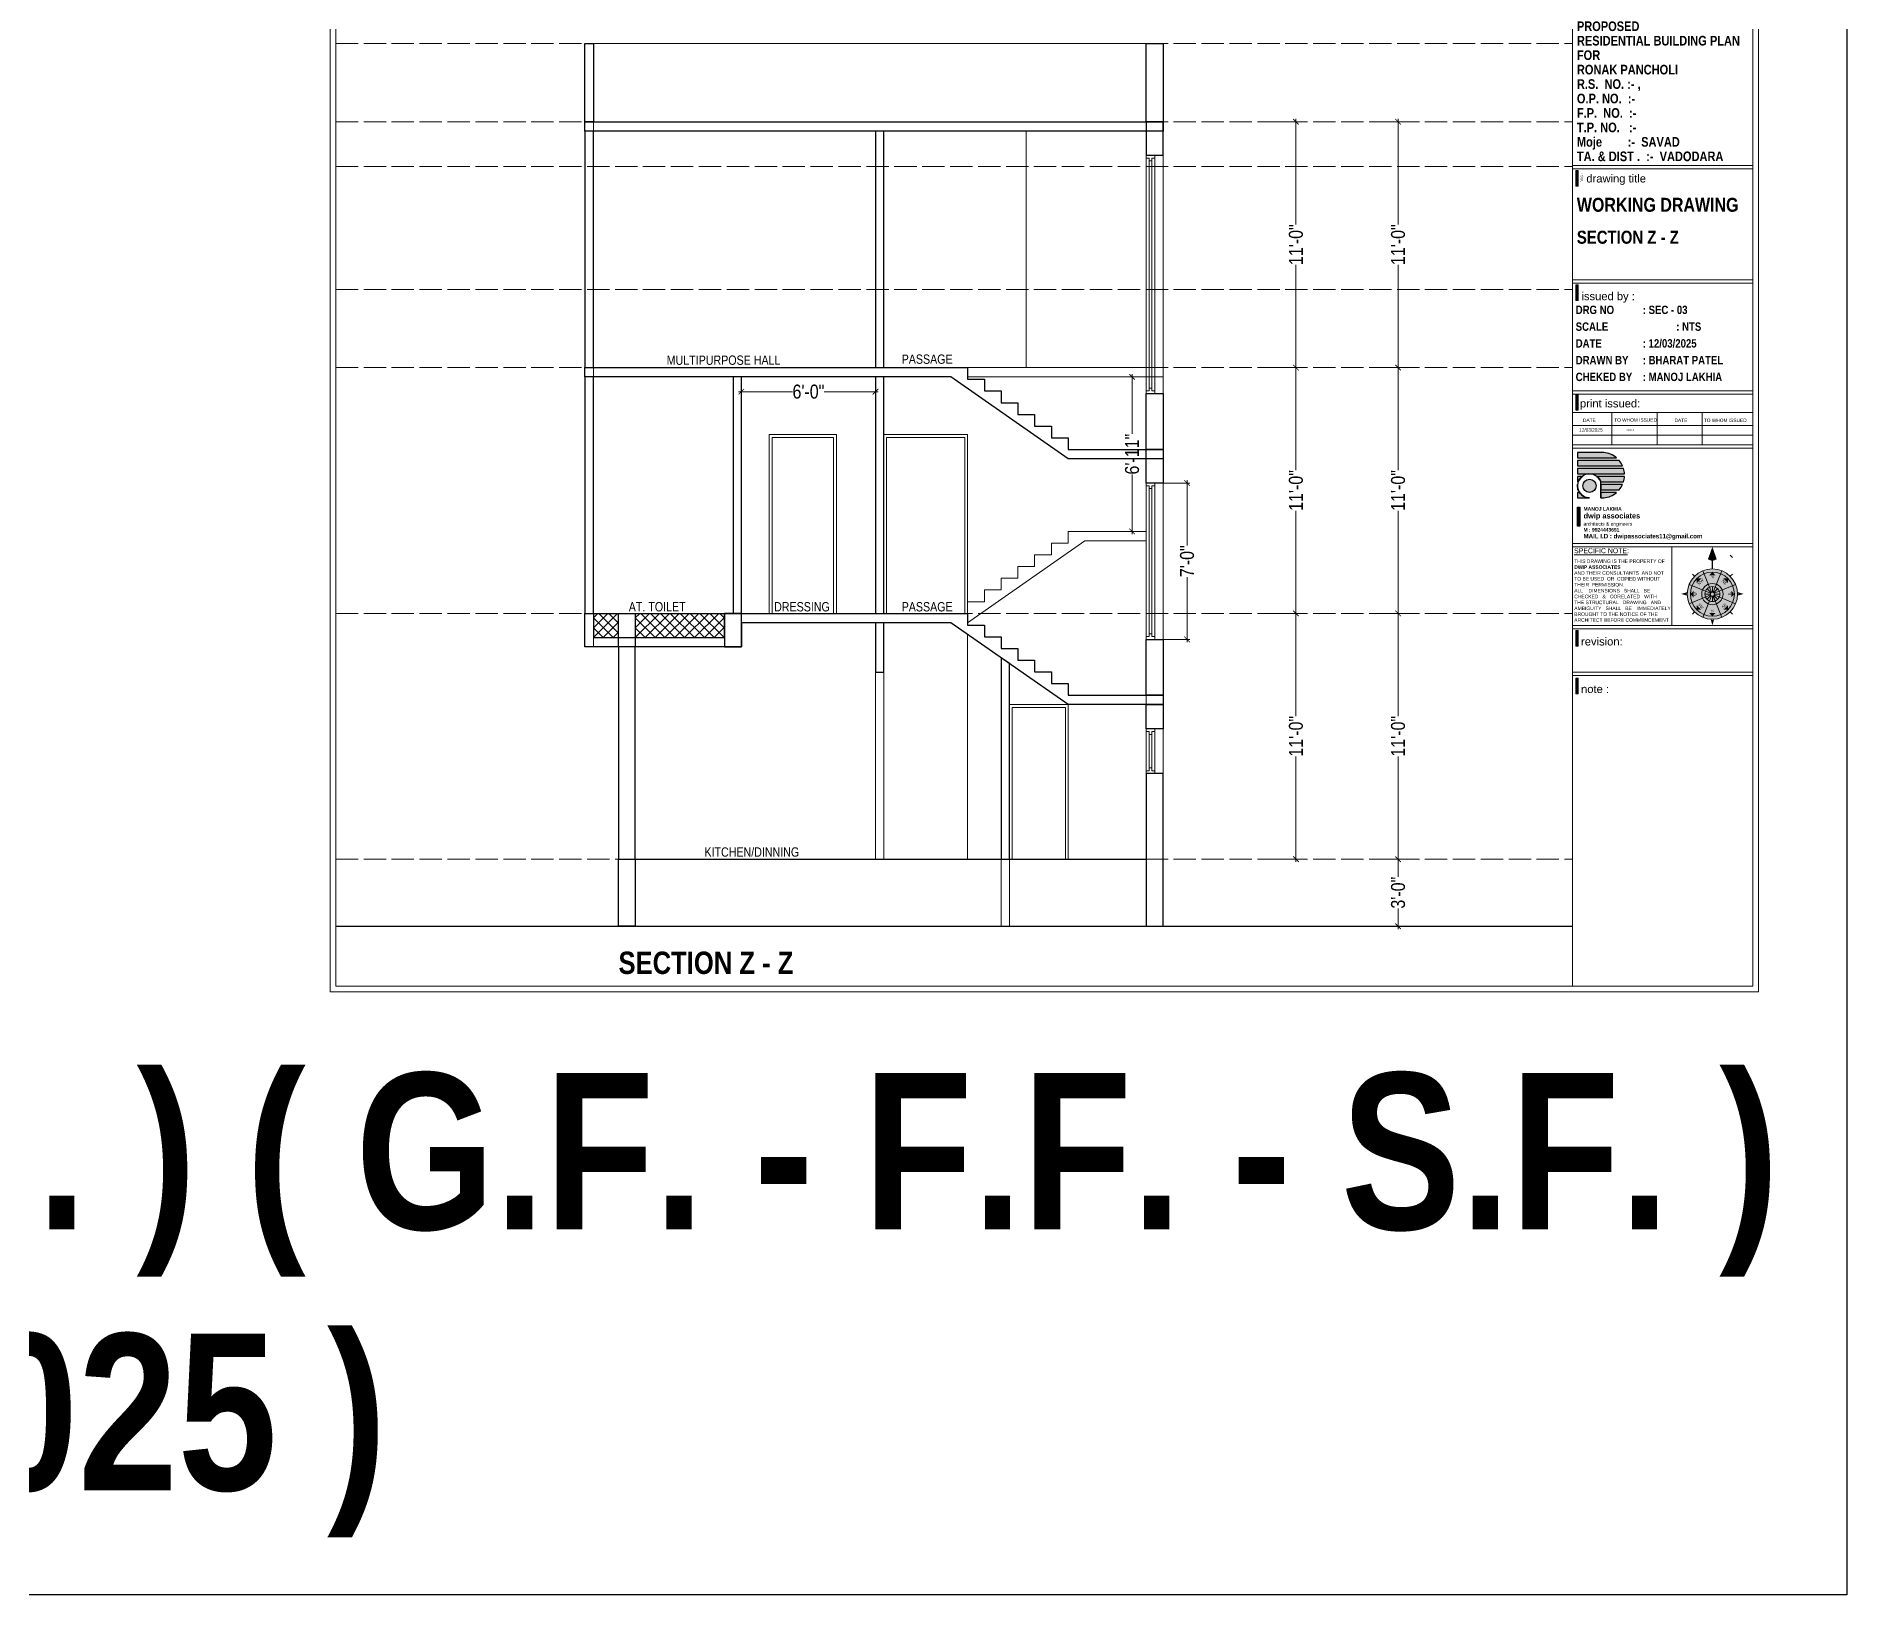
# Model space of a CAD drawing. Header units: millimetres. Extents: x 56222 to 162971, y -175692 to -121287.
# Drawn here: x 156733 to 157705, y -174656 to -173819 of the extents above; entities that cross this region are included whole.
import ezdxf
from ezdxf.enums import TextEntityAlignment as Align

# ---------------------------------------------------------------- set-up
doc = ezdxf.new("R2010")
doc.units = ezdxf.units.MM
doc.header["$MEASUREMENT"] = 0
doc.header["$PDMODE"] = 35
doc.linetypes.add('ACAD_ISO02W100', pattern=[15, 12, -3])
doc.layers.get('Defpoints').update_dxf_attribs({"color": 220})
for name, color, linetype, lineweight in [('@~LEVEL GRID LINE', 43, 'ACAD_ISO02W100', 9), ('plot boundary', 26, 'Continuous', 30), ('SECTION', 7, 'Continuous', 9), ('SECTION ( DIM )', 250, 'Continuous', 18), ('SECTION ( D~W~RaiL )', 250, 'Continuous', 18), ('SECTION ( HATCH  )', 252, 'Continuous', 9), ('SECTION ( PLine )', 251, 'Continuous', 30), ('SECTION ( SLAB PLine )', 104, 'Continuous', 30), ('STAIRCASE', 45, 'Continuous', 25), ('X_SHEET', 7, 'Continuous', 9)]:
    doc.layers.add(name, color=color, linetype=linetype, lineweight=lineweight)
doc.layers.add('SECTION ( Text )', color=250, linetype='Continuous')
doc.styles.add("Cn_BT_0'-0", font='swissc.ttf')
doc.styles.add('Cn_BT_7½', font='swissc.ttf', dxfattribs={"height": 7.5})
doc.styles.add('DUTCH801', font='dutcheb.ttf', dxfattribs={"height": 6.5})
doc.styles.add('KATHA', font='swissc.ttf')
doc.styles.get("Standard").update_dxf_attribs({"font": 'arial.ttf', "height": 6})
doc.dimstyles.new('Cn_BT_7½', dxfattribs={"dimtxt": 9, "dimasz": 3, "dimexe": 1.5, "dimexo": 0, "dimgap": 0.09, "dimtad": 0, "dimdec": 3, "dimzin": 3, "dimdsep": 46, "dimlunit": 4, "dimtxsty": 'Cn_BT_7½', "dimblk": 'ARCHTICK', "dimcen": 0.09, "dimdle": 1.5, "dimclrd": 251, "dimclre": 251, "dimclrt": 14, "dimadec": 0, "dimazin": 0, "dimtfac": 0.75, "dimtdec": 3, "dimtofl": 0, "dimtmove": 0, "dimatfit": 3, "dimfxl": 0, "dimtolj": 1, "dimtzin": 0, "dimlwd": 15, "dimlwe": 15, "dimarcsym": 0})

# ---------------------------------------------------------------- blocks, each defined once
blk = doc.blocks.new('_ArchTick')
at = {"color": 0, "linetype": 'ByBlock', "const_width": 0.15}
blk.add_lwpolyline([(-0.5, -0.5), (0.5, 0.5)], dxfattribs=at)
blk = doc.blocks.new('*D273')
at = {"layer": 'Defpoints', "color": 0, "transparency": 16777216}
for p in [(157321.62, -174001.75), (157329.25, -174001.75), (157329.25, -174084.75)]:
    blk.add_point(p, dxfattribs=at)
at = {"layer": 'SECTION ( DIM )', "color": 251, "lineweight": 15, "transparency": 16777216}
for p, q in [((157329.25, -174001.75), (157320.12, -174001.75)), ((157321.62, -174000.25), (157321.62, -174032.25)), ((157321.62, -174086.25), (157321.62, -174054.25)), ((157329.25, -174084.75), (157320.12, -174084.75))]:
    blk.add_line(p, q, dxfattribs=at)
at = {"layer": 'SECTION ( DIM )', "color": 251, "lineweight": 15, "transparency": 16777216, "xscale": 3, "yscale": 3, "zscale": 3}
for p, rotation in [((157321.62, -174001.75), 90), ((157321.62, -174084.75), 270)]:
    blk.add_blockref('_ArchTick', p, dxfattribs=dict(at, rotation=rotation))
at = {"layer": 'SECTION ( DIM )', "color": 14, "transparency": 16777216, "insert": (157321.62, -174043.25), "char_height": 7.5, "attachment_point": 5, "rotation": 90, "style": 'Cn_BT_7½'}
blk.add_mtext('\\A1;6\'-11"', dxfattribs=at)
blk = doc.blocks.new('*D272')
at = {"layer": 'Defpoints', "color": 0, "transparency": 16777216}
for p in [(157400.88, -174128.75), (157409.62, -174128.75), (157400.88, -174260.75)]:
    blk.add_point(p, dxfattribs=at)
at = {"layer": 'SECTION ( DIM )', "color": 251, "lineweight": 15, "transparency": 16777216}
for p, q in [((157400.88, -174128.75), (157411.12, -174128.75)), ((157409.62, -174127.25), (157409.62, -174183.89)), ((157409.62, -174262.25), (157409.62, -174205.61)), ((157400.88, -174260.75), (157411.12, -174260.75))]:
    blk.add_line(p, q, dxfattribs=at)
at = {"layer": 'SECTION ( DIM )', "color": 251, "lineweight": 15, "transparency": 16777216, "xscale": 3, "yscale": 3, "zscale": 3}
for p, rotation in [((157409.62, -174128.75), 90), ((157409.62, -174260.75), 270)]:
    blk.add_blockref('_ArchTick', p, dxfattribs=dict(at, rotation=rotation))
at = {"layer": 'SECTION ( DIM )', "color": 14, "transparency": 16777216, "insert": (157409.62, -174194.75), "char_height": 7.5, "attachment_point": 5, "rotation": 90, "style": 'Cn_BT_7½'}
blk.add_mtext('\\A1;11\'-0"', dxfattribs=at)
blk = doc.blocks.new('*D271')
at = {"layer": 'Defpoints', "color": 0, "transparency": 16777216}
for p in [(157392.82, -173996.75), (157409.62, -173996.75), (157400.88, -174128.75)]:
    blk.add_point(p, dxfattribs=at)
at = {"layer": 'SECTION ( DIM )', "color": 251, "lineweight": 15, "transparency": 16777216}
for p, q in [((157392.82, -173996.75), (157411.12, -173996.75)), ((157409.62, -173995.25), (157409.62, -174051.89)), ((157409.62, -174130.25), (157409.62, -174073.61)), ((157400.88, -174128.75), (157411.12, -174128.75))]:
    blk.add_line(p, q, dxfattribs=at)
at = {"layer": 'SECTION ( DIM )', "color": 251, "lineweight": 15, "transparency": 16777216, "xscale": 3, "yscale": 3, "zscale": 3}
for p, rotation in [((157409.62, -173996.75), 90), ((157409.62, -174128.75), 270)]:
    blk.add_blockref('_ArchTick', p, dxfattribs=dict(at, rotation=rotation))
at = {"layer": 'SECTION ( DIM )', "color": 14, "transparency": 16777216, "insert": (157409.62, -174062.75), "char_height": 7.5, "attachment_point": 5, "rotation": 90, "style": 'Cn_BT_7½'}
blk.add_mtext('\\A1;11\'-0"', dxfattribs=at)
blk = doc.blocks.new('*D270')
at = {"layer": 'Defpoints', "color": 0, "transparency": 16777216}
for p in [(157396.18, -173864.75), (157409.62, -173864.75), (157392.82, -173996.75)]:
    blk.add_point(p, dxfattribs=at)
at = {"layer": 'SECTION ( DIM )', "color": 251, "lineweight": 15, "transparency": 16777216}
for p, q in [((157396.18, -173864.75), (157411.12, -173864.75)), ((157409.62, -173863.25), (157409.62, -173919.89)), ((157409.62, -173998.25), (157409.62, -173941.61)), ((157392.82, -173996.75), (157411.12, -173996.75))]:
    blk.add_line(p, q, dxfattribs=at)
at = {"layer": 'SECTION ( DIM )', "color": 251, "lineweight": 15, "transparency": 16777216, "xscale": 3, "yscale": 3, "zscale": 3}
for p, rotation in [((157409.62, -173864.75), 90), ((157409.62, -173996.75), 270)]:
    blk.add_blockref('_ArchTick', p, dxfattribs=dict(at, rotation=rotation))
at = {"layer": 'SECTION ( DIM )', "color": 14, "transparency": 16777216, "insert": (157409.62, -173930.75), "char_height": 7.5, "attachment_point": 5, "rotation": 90, "style": 'Cn_BT_7½'}
blk.add_mtext('\\A1;11\'-0"', dxfattribs=at)
blk = doc.blocks.new('*D269')
at = {"layer": 'Defpoints', "color": 0, "transparency": 16777216}
for p in [(157454.26, -174128.75), (157454.26, -174260.75), (157464.48, -174260.75)]:
    blk.add_point(p, dxfattribs=at)
at = {"layer": 'SECTION ( DIM )', "color": 251, "lineweight": 15, "transparency": 16777216}
for p, q in [((157454.26, -174128.75), (157465.98, -174128.75)), ((157464.48, -174127.25), (157464.48, -174183.89)), ((157464.48, -174262.25), (157464.48, -174205.61)), ((157454.26, -174260.75), (157465.98, -174260.75))]:
    blk.add_line(p, q, dxfattribs=at)
at = {"layer": 'SECTION ( DIM )', "color": 251, "lineweight": 15, "transparency": 16777216, "xscale": 3, "yscale": 3, "zscale": 3}
for p, rotation in [((157464.48, -174128.75), 90), ((157464.48, -174260.75), 270)]:
    blk.add_blockref('_ArchTick', p, dxfattribs=dict(at, rotation=rotation))
at = {"layer": 'SECTION ( DIM )', "color": 14, "transparency": 16777216, "insert": (157464.48, -174194.75), "char_height": 7.5, "attachment_point": 5, "rotation": 90, "style": 'Cn_BT_7½'}
blk.add_mtext('\\A1;11\'-0"', dxfattribs=at)
blk = doc.blocks.new('*D268')
at = {"layer": 'Defpoints', "color": 0, "transparency": 16777216}
for p in [(157454.26, -174260.75), (157454.26, -174296.75), (157464.48, -174296.75)]:
    blk.add_point(p, dxfattribs=at)
at = {"layer": 'SECTION', "color": 251, "lineweight": 15, "transparency": 16777216}
for p, q in [((157454.26, -174260.75), (157465.98, -174260.75)), ((157464.48, -174259.25), (157464.48, -174270.2)), ((157464.48, -174298.25), (157464.48, -174287.3)), ((157454.26, -174296.75), (157465.98, -174296.75))]:
    blk.add_line(p, q, dxfattribs=at)
at = {"layer": 'SECTION', "color": 251, "lineweight": 15, "transparency": 16777216, "xscale": 3, "yscale": 3, "zscale": 3}
for p, rotation in [((157464.48, -174260.75), 90), ((157464.48, -174296.75), 270)]:
    blk.add_blockref('_ArchTick', p, dxfattribs=dict(at, rotation=rotation))
at = {"layer": 'SECTION', "color": 14, "transparency": 16777216, "insert": (157464.48, -174278.75), "char_height": 7.5, "attachment_point": 5, "rotation": 90, "style": 'Cn_BT_7½'}
blk.add_mtext('\\A1;3\'-0"', dxfattribs=at)
blk = doc.blocks.new('*D267')
at = {"layer": 'Defpoints', "color": 0, "transparency": 16777216}
for p in [(157454.26, -173996.75), (157464.48, -173996.75), (157454.26, -174128.75)]:
    blk.add_point(p, dxfattribs=at)
at = {"layer": 'SECTION ( DIM )', "color": 251, "lineweight": 15, "transparency": 16777216}
for p, q in [((157454.26, -173996.75), (157465.98, -173996.75)), ((157464.48, -173995.25), (157464.48, -174051.89)), ((157464.48, -174130.25), (157464.48, -174073.61)), ((157454.26, -174128.75), (157465.98, -174128.75))]:
    blk.add_line(p, q, dxfattribs=at)
at = {"layer": 'SECTION ( DIM )', "color": 251, "lineweight": 15, "transparency": 16777216, "xscale": 3, "yscale": 3, "zscale": 3}
for p, rotation in [((157464.48, -173996.75), 90), ((157464.48, -174128.75), 270)]:
    blk.add_blockref('_ArchTick', p, dxfattribs=dict(at, rotation=rotation))
at = {"layer": 'SECTION ( DIM )', "color": 14, "transparency": 16777216, "insert": (157464.48, -174062.75), "char_height": 7.5, "attachment_point": 5, "rotation": 90, "style": 'Cn_BT_7½'}
blk.add_mtext('\\A1;11\'-0"', dxfattribs=at)
blk = doc.blocks.new('*D266')
at = {"layer": 'Defpoints', "color": 0, "transparency": 16777216}
for p in [(157454.26, -173864.75), (157464.48, -173864.75), (157454.26, -173996.75)]:
    blk.add_point(p, dxfattribs=at)
at = {"layer": 'SECTION ( DIM )', "color": 251, "lineweight": 15, "transparency": 16777216}
for p, q in [((157454.26, -173864.75), (157465.98, -173864.75)), ((157464.48, -173863.25), (157464.48, -173919.89)), ((157464.48, -173998.25), (157464.48, -173941.61)), ((157454.26, -173996.75), (157465.98, -173996.75))]:
    blk.add_line(p, q, dxfattribs=at)
at = {"layer": 'SECTION ( DIM )', "color": 251, "lineweight": 15, "transparency": 16777216, "xscale": 3, "yscale": 3, "zscale": 3}
for p, rotation in [((157464.48, -173864.75), 90), ((157464.48, -173996.75), 270)]:
    blk.add_blockref('_ArchTick', p, dxfattribs=dict(at, rotation=rotation))
at = {"layer": 'SECTION ( DIM )', "color": 14, "transparency": 16777216, "insert": (157464.48, -173930.75), "char_height": 7.5, "attachment_point": 5, "rotation": 90, "style": 'Cn_BT_7½'}
blk.add_mtext('\\A1;11\'-0"', dxfattribs=at)
blk = doc.blocks.new('NORTH')
h = blk.add_hatch(color=9)
h.set_gradient(color1=(201, 201, 201), color2=(237, 237, 237), one_color=1, tint=0.93, name='SPHERICAL')
edge = h.paths.add_edge_path()
edge.add_arc((329168.4, -156620.1), 24.1, 0, 360)
at = {"layer": 'X_SHEET'}
for color, points in [(224, [(329168.4, -156574.8), (329168.4, -156588.4), (329164.1, -156586.7)]), (230, [(329172.6, -156586.7), (329168.4, -156588.4), (329168.4, -156574.8)]), (47, [(329165.3, -156602), (329168.4, -156598.9), (329171.4, -156602)]), (47, [(329147.2, -156620), (329150.3, -156617), (329150.3, -156623.1)]), (47, [(329153.4, -156609.4), (329153.4, -156605.1), (329157.7, -156605.1)]), (47, [(329179, -156605.1), (329183.3, -156605.1), (329183.3, -156609.4)]), (47, [(329186.5, -156623.1), (329186.5, -156617), (329189.5, -156620.1)]), (224, [(329143.4, -156619.9), (329144.3, -156618.2), (329138.4, -156619.9)]), (230, [(329144.3, -156621.6), (329143.4, -156619.9), (329138.4, -156619.9)]), (47, [(329153.4, -156635), (329153.4, -156630.7), (329157.7, -156635)]), (47, [(329179, -156635), (329183.3, -156630.7), (329183.3, -156635)]), (224, [(329193.3, -156619.9), (329192.5, -156618.2), (329198.4, -156619.9)]), (230, [(329192.5, -156621.6), (329193.3, -156619.9), (329198.4, -156619.9)]), (47, [(329171.4, -156638.2), (329165.3, -156638.1), (329168.3, -156641.2)]), (230, [(329166.7, -156644.1), (329168.4, -156645), (329168.4, -156650.1)]), (224, [(329168.4, -156645), (329170.1, -156644.1), (329168.4, -156650.1)])]:
    blk.add_hatch(color=color, dxfattribs=at).paths.add_polyline_path(points)
at = {"color": 254, "lineweight": 5}
for p, q in [((329185.4, -156582.8), (329187.6, -156585)), ((329167, -156618.7), (329163.3, -156615)), ((329168.4, -156618.2), (329168.4, -156612.9)), ((329169.7, -156618.7), (329173.4, -156615)), ((329166.5, -156620.1), (329161.2, -156620.1)), ((329167, -156621.4), (329163.3, -156625.1)), ((329168.4, -156621.9), (329168.4, -156627.2)), ((329169.7, -156621.4), (329173.4, -156625.1)), ((329170.2, -156620.1), (329175.5, -156620.1))]:
    blk.add_line(p, q, dxfattribs=at)
at = {"color": 250, "lineweight": 9}
for p, q in [((329167.6, -156618.3), (329159.1, -156597.8)), ((329169.1, -156618.3), (329177.6, -156597.8)), ((329146.1, -156610.8), (329166.6, -156619.3)), ((329151.3, -156603), (329149.2, -156600.9)), ((329170.1, -156619.3), (329190.7, -156610.8)), ((329185.4, -156603), (329187.6, -156600.9)), ((329146.1, -156629.3), (329166.6, -156620.8)), ((329159.1, -156642.4), (329167.6, -156621.8)), ((329177.6, -156642.4), (329169.1, -156621.8)), ((329170.1, -156620.8), (329190.7, -156629.3)), ((329151.3, -156637.1), (329149.2, -156639.2)), ((329185.4, -156637.1), (329187.6, -156639.2))]:
    blk.add_line(p, q, dxfattribs=at)
at = {"color": 1}
blk.add_line((329171.1, -156626.7), (329169.1, -156621.8), dxfattribs=at)
at = {"lineweight": 9}
for radius in [24.1, 21.1, 10.2, 7.18, 1.88]:
    blk.add_circle((329168.4, -156620.1), radius, dxfattribs=at)
at = {"layer": 'X_SHEET', "color": 29, "linetype": 'Continuous', "lineweight": 25}
blk.add_line((329168.4, -156595.9), (329168.4, -156588.4), dxfattribs=at)
at = {"layer": 'X_SHEET', "color": 26, "linetype": 'ByBlock', "lineweight": -2, "style": 'DUTCH801'}
for s, rotation, p in [('NW', 44.9141, (329156.2, -156607.4)), ('N', 359.9141, (329168.3, -156602.4)), ('S', 359.9141, (329168.4, -156634.9)), ('SE', 44.9141, (329178.9, -156630.5))]:
    blk.add_text(s, height=2.7, rotation=rotation, dxfattribs=at).set_placement(p, align=Align.TOP_CENTER)
for s, rotation, p in [('NE', 314.9141, (329178.9, -156609.6)), ('W', 89.9141, (329153.5, -156620)), ('SW', 314.9141, (329156.3, -156632.7)), ('E', 89.9141, (329186.1, -156619.8))]:
    blk.add_text(s, height=2.7, rotation=rotation, dxfattribs=at).set_placement(p, align=Align.CENTER)
blk = doc.blocks.new('logo')
at = {"layer": 'STAIRCASE', "linetype": 'Continuous', "ltscale": 15}
h = blk.add_hatch(color=0, dxfattribs=at)
edge = h.paths.add_edge_path()
edge.add_line((52190.2, -8438.8), (52131.5, -8438.8))
edge.add_line((52131.5, -8438.8), (52131.5, -8450.8))
edge.add_line((52131.5, -8450.8), (52219.1, -8450.8))
edge.add_arc((52186.1, -8489.7), 51, 49.5898, 85.3906)
edge = h.paths.add_edge_path()
edge.add_line((52225, -8456.8), (52131.5, -8456.8))
edge.add_line((52131.5, -8456.8), (52131.5, -8468.8))
edge.add_line((52131.5, -8468.8), (52232.6, -8468.8))
edge.add_arc((52186.1, -8489.7), 51, 24.196, 40.1809)
edge = h.paths.add_edge_path()
edge.add_line((52234.8, -8474.7), (52131.5, -8474.7))
edge.add_line((52131.5, -8474.7), (52131.5, -8486.7))
edge.add_line((52131.5, -8486.7), (52237, -8486.7))
edge.add_arc((52186.1, -8489.7), 51, 3.3421, 17.076)
edge = h.paths.add_edge_path()
edge.add_line((52237, -8492.6), (52174.8, -8492.6))
edge.add_arc((52158.3, -8513.7), 26.8, 19.8001, 51.8901, ccw=False)
edge.add_line((52183.5, -8504.6), (52234.8, -8504.6))
edge.add_arc((52186.1, -8489.7), 51, 342.9464, 356.6794)
edge = h.paths.add_edge_path()
edge.add_line((52232.6, -8510.5), (52183.5, -8510.5))
edge.add_line((52183.5, -8510.5), (52183.5, -8522.5))
edge.add_line((52183.5, -8522.5), (52225.1, -8522.5))
edge.add_arc((52186.1, -8489.7), 51, 319.8472, 335.8275)
edge = h.paths.add_edge_path()
edge.add_line((52219.2, -8528.5), (52183.5, -8528.5))
edge.add_line((52183.5, -8528.5), (52183.5, -8540.5))
edge.add_line((52183.5, -8540.5), (52190.4, -8540.5))
edge.add_arc((52186.1, -8489.7), 51, 274.8693, 310.4434)
edge = h.paths.add_edge_path()
edge.add_line((52136, -8528.5), (52131.5, -8528.5))
edge.add_line((52131.5, -8528.5), (52131.5, -8540.5))
edge.add_line((52131.5, -8540.5), (52158.3, -8540.5))
edge.add_arc((52158.3, -8513.7), 26.8, 213.4982, 270, ccw=False)
edge = h.paths.add_edge_path()
edge.add_line((52131.5, -8513.7), (52131.5, -8522.5))
edge.add_line((52131.5, -8522.5), (52133, -8522.5))
edge.add_arc((52158.3, -8513.7), 26.8, 180, 199.307, ccw=False)
edge = h.paths.add_edge_path()
edge.add_line((52131.7, -8510.5), (52131.5, -8510.5))
edge.add_line((52131.5, -8510.5), (52131.5, -8513.7))
edge.add_arc((52158.3, -8513.7), 26.8, 173.2545, 180, ccw=False)
edge = h.paths.add_edge_path()
edge.add_line((52141.8, -8492.6), (52131.5, -8492.6))
edge.add_line((52131.5, -8492.6), (52131.5, -8504.6))
edge.add_line((52131.5, -8504.6), (52133.1, -8504.6))
edge.add_arc((52158.3, -8513.7), 26.8, 128.1099, 160.1999, ccw=False)
edge = h.paths.add_edge_path()
edge.add_arc((52158.3, -8513.7), 14.8, 0, 360)
at = {"layer": 'STAIRCASE', "color": 0, "linetype": 'Continuous', "ltscale": 15}
blk.add_line((52183.5, -8540.5), (52183.5, -8504.6), dxfattribs=at)
for points in [[(52190.2, -8438.8), (52131.5, -8438.8), (52131.5, -8450.8), (52219.1, -8450.8, 0.157494)], [(52225, -8456.8), (52131.5, -8456.8), (52131.5, -8468.8), (52232.6, -8468.8, 0.06986)], [(52234.8, -8474.7), (52131.5, -8474.7), (52131.5, -8486.7), (52237, -8486.7, 0.059998)], [(52141.8, -8492.6), (52131.5, -8492.6), (52131.5, -8504.6), (52133.1, -8504.6, -0.140942)], [(52131.7, -8510.5), (52131.5, -8510.5), (52131.5, -8513.7, -0.029441)], [(52131.5, -8513.7), (52131.5, -8522.5), (52133, -8522.5, -0.084443)], [(52237, -8492.6), (52174.8, -8492.6, -0.140942), (52183.5, -8504.6), (52234.8, -8504.6, 0.059993)], [(52232.6, -8510.5), (52183.5, -8510.5), (52183.5, -8522.5), (52225.1, -8522.5, 0.069841)], [(52136, -8528.5), (52131.5, -8528.5), (52131.5, -8540.5), (52158.3, -8540.5, -0.251655)], [(52219.2, -8528.5), (52183.5, -8528.5), (52183.5, -8540.5), (52190.4, -8540.5, 0.15648)]]:
    blk.add_lwpolyline(points, format="xyb", close=True, dxfattribs=at)
blk.add_circle((52158.3, -8513.7), 14.8, dxfattribs=at)
blk.add_arc((52158.3, -8513.7), 26.8, 19.8001, 270, dxfattribs=at)
blk = doc.blocks.new('*D265')
at = {"layer": 'Defpoints', "color": 0, "transparency": 16777216}
for p in [(157111.75, -174001.75), (157183.75, -174001.75), (157111.75, -174009.69)]:
    blk.add_point(p, dxfattribs=at)
at = {"layer": 'SECTION', "color": 251, "lineweight": 15, "transparency": 16777216}
for p, q in [((157111.75, -174001.75), (157111.75, -174011.19)), ((157183.75, -174001.75), (157183.75, -174011.19)), ((157110.25, -174009.69), (157139.24, -174009.69)), ((157185.25, -174009.69), (157156.27, -174009.69))]:
    blk.add_line(p, q, dxfattribs=at)
at = {"layer": 'SECTION', "color": 251, "lineweight": 15, "transparency": 16777216, "xscale": 3, "yscale": 3, "zscale": 3, "rotation": 180}
blk.add_blockref('_ArchTick', (157111.75, -174009.69), dxfattribs=at)
at = {"layer": 'SECTION', "color": 251, "lineweight": 15, "transparency": 16777216, "xscale": 3, "yscale": 3, "zscale": 3}
blk.add_blockref('_ArchTick', (157183.75, -174009.69), dxfattribs=at)
at = {"layer": 'SECTION', "color": 14, "transparency": 16777216, "insert": (157147.75, -174009.69), "char_height": 7.5, "attachment_point": 5, "style": 'Cn_BT_7½'}
blk.add_mtext('\\A1;6\'-0"', dxfattribs=at)
blk = doc.blocks.new('*D264')
at = {"layer": 'Defpoints', "color": 0, "transparency": 16777216}
for p in [(157338.25, -174058.75), (157338.25, -174142.75), (157351.15, -174142.75)]:
    blk.add_point(p, dxfattribs=at)
at = {"layer": 'SECTION', "color": 251, "lineweight": 15, "transparency": 16777216}
for p, q in [((157338.25, -174058.75), (157352.65, -174058.75)), ((157351.15, -174057.25), (157351.15, -174092.22)), ((157351.15, -174144.25), (157351.15, -174109.28)), ((157338.25, -174142.75), (157352.65, -174142.75))]:
    blk.add_line(p, q, dxfattribs=at)
at = {"layer": 'SECTION', "color": 251, "lineweight": 15, "transparency": 16777216, "xscale": 3, "yscale": 3, "zscale": 3}
for p, rotation in [((157351.15, -174058.75), 90), ((157351.15, -174142.75), 270)]:
    blk.add_blockref('_ArchTick', p, dxfattribs=dict(at, rotation=rotation))
at = {"layer": 'SECTION', "color": 14, "transparency": 16777216, "insert": (157351.15, -174100.75), "char_height": 7.5, "attachment_point": 5, "rotation": 90, "style": 'Cn_BT_7½'}
blk.add_mtext('\\A1;7\'-0"', dxfattribs=at)

msp = doc.modelspace()

# ---------------------------------------------------------------- hatches: boundary and pattern name
at = {"layer": 'SECTION ( HATCH  )'}
h = msp.add_hatch(dxfattribs=at)
h.set_pattern_fill('ANSI37', color=6, scale=30, style=0)
h.set_pattern_definition([(45, (157032.2546, -174141.7512), (-2.65165, 2.65165), []), (135, (157032.2546, -174141.7512), (-2.65165, -2.65165), [])])
h.paths.add_polyline_path([(157032.25463, -174141.75125), (157045.75463, -174141.75125), (157045.75463, -174128.75125), (157032.25463, -174128.75125)])
h = msp.add_hatch(dxfattribs=at)
h.set_pattern_fill('ANSI37', color=6, scale=30, style=0)
h.set_pattern_definition([(45, (157054.7546, -174141.7512), (-2.65165, 2.65165), []), (135, (157054.7546, -174141.7512), (-2.65165, -2.65165), [])])
h.paths.add_polyline_path([(157054.75463, -174141.75125), (157102.75463, -174141.75125), (157102.75463, -174128.75125), (157054.75463, -174128.75125)])
at = {"layer": 'STAIRCASE', "linetype": 'Continuous', "ltscale": 15}
msp.add_hatch(color=251, dxfattribs=at).paths.add_polyline_path([(157560.77696, -174071.70945), (157562.17763, -174071.70945), (157562.17763, -174081.95307), (157560.77696, -174081.95307)])
at = {"layer": 'X_SHEET', "ltscale": 0.25}
h = msp.add_hatch(color=0, dxfattribs=at)
h.dxf.hatch_style = 1
h.paths.add_polyline_path([(157561.288, -173890.87377), (157559.98402, -173890.87377), (157559.98402, -173899.26077), (157561.288, -173899.26077)])
h = msp.add_hatch(color=0, dxfattribs=at)
h.dxf.hatch_style = 1
h.paths.add_polyline_path([(157561.28807, -173952.27618), (157559.98409, -173952.27618), (157559.98409, -173960.66318), (157561.28807, -173960.66318)])
h = msp.add_hatch(color=0, dxfattribs=at)
h.dxf.hatch_style = 1
h.paths.add_polyline_path([(157561.28528, -174011.26474), (157559.9813, -174011.26474), (157559.9813, -174019.65174), (157561.28528, -174019.65174)])
h = msp.add_hatch(color=0, dxfattribs=at)
h.dxf.hatch_style = 1
h.paths.add_polyline_path([(157561.28804, -174137.98741), (157559.98406, -174137.98741), (157559.98406, -174146.37441), (157561.28804, -174146.37441)])
h = msp.add_hatch(color=0, dxfattribs=at)
h.dxf.hatch_style = 1
h.paths.add_polyline_path([(157561.28796, -174163.52308), (157559.98398, -174163.52308), (157559.98398, -174171.91009), (157561.28796, -174171.91009)])

# ---------------------------------------------------------------- linework, layer by layer
at = {"layer": '@~LEVEL GRID LINE'}
for p, q in [((156893.90049, -173822.75125), (157558.0757, -173822.75125)), ((156893.90049, -173822.75125), (157558.0757, -173822.75125)), ((156893.90049, -173864.75125), (157558.0757, -173864.75125)), ((156893.90049, -173864.75125), (157558.0757, -173864.75125)), ((156893.90049, -173888.75125), (157558.0757, -173888.75125)), ((156893.90049, -173954.75125), (157558.0757, -173954.75125)), ((156893.90049, -173996.75125), (157558.0757, -173996.75125)), ((156893.90049, -173996.75125), (157558.0757, -173996.75125)), ((156893.90049, -174128.75125), (157558.0757, -174128.75125)), ((156893.90049, -174128.75125), (157558.0757, -174128.75125)), ((156893.90049, -174260.75125), (157558.0757, -174260.75125)), ((156893.90049, -174260.75125), (157558.0757, -174260.75125))]:
    msp.add_line(p, q, dxfattribs=at)
at = {"layer": 'plot boundary', "color": 251, "ltscale": 0.25}
msp.add_lwpolyline([(157560.77696, -174071.70945), (157562.17763, -174071.70945), (157562.17763, -174081.95307), (157560.77696, -174081.95307)], close=True, dxfattribs=at)
at = {"layer": 'SECTION'}
for p, q in [((157027.75463, -174146.75125), (157027.75463, -173822.75125)), ((157027.75463, -173822.75125), (157338.25463, -173822.75125)), ((157032.25463, -174146.75125), (157032.25463, -173822.75125)), ((157329.25463, -174296.75125), (157329.25463, -173822.75125)), ((157338.25463, -174296.75125), (157338.25463, -173822.75125)), ((157183.75463, -173996.75125), (157183.75463, -173869.75125)), ((157188.25463, -173996.75125), (157188.25463, -173869.75125)), ((157264.75463, -173996.75125), (157264.75463, -173869.75125)), ((157338.25463, -173882.75125), (157329.25463, -173882.75125)), ((157338.25463, -173996.75125), (157264.75463, -173996.75125)), ((157107.25463, -174128.75125), (157107.25463, -174001.75125)), ((157111.75463, -174128.75125), (157111.75463, -174001.75125)), ((157183.75463, -174128.75125), (157183.75463, -174001.75125)), ((157188.25463, -174128.75125), (157188.25463, -174001.75125)), ((157338.25463, -174001.75125), (157264.75463, -174001.75125)), ((157338.25463, -174010.75125), (157329.25463, -174010.75125)), ((157329.25463, -174010.75125), (157338.25463, -174010.75125)), ((157102.75463, -174128.75125), (157102.75463, -174146.75125)), ((157111.75463, -174128.75125), (157111.75463, -174146.75125)), ((157183.75463, -174260.75125), (157183.75463, -174133.75125)), ((157188.25463, -174260.75125), (157188.25463, -174133.75125)), ((157233.25463, -174260.75125), (157233.25463, -174140.03696)), ((157338.25463, -174142.75125), (157329.25463, -174142.75125)), ((157054.75463, -174146.75125), (157027.75463, -174146.75125)), ((157027.75463, -174146.75125), (157111.75463, -174146.75125)), ((157045.75463, -174296.75125), (157045.75463, -174146.75125)), ((157054.75463, -174296.75125), (157054.75463, -174146.75125)), ((157251.25463, -174296.75125), (157251.25463, -174152.60839)), ((157255.75463, -174296.75125), (157255.75463, -174155.75125)), ((157329.25463, -174190.75125), (157338.25463, -174190.75125)), ((157329.25463, -174214.75125), (157338.25463, -174214.75125)), ((156893.90049, -174296.75125), (157558.0757, -174296.75125))]:
    msp.add_line(p, q, dxfattribs=at)
for points in [[(157233.25463, -173996.75125), (157338.25463, -173996.75125), (157338.25463, -174001.75125), (157233.25463, -174001.75125)], [(157287.25463, -174260.75125), (157287.25463, -174177.75125), (157255.75463, -174177.75125), (157255.75463, -174260.75125)], [(157285.75463, -174260.75125), (157285.75463, -174179.25125), (157257.25463, -174179.25125), (157257.25463, -174260.75125)]]:
    msp.add_lwpolyline(points, dxfattribs=at)
at = {"layer": 'SECTION', "color": 0}
for points in [[(157233.25463, -174128.75125), (157233.25463, -174122.46553), (157242.25463, -174122.46553), (157242.25463, -174116.17982), (157251.25463, -174116.17982), (157251.25463, -174109.8941), (157260.25463, -174109.8941), (157260.25463, -174103.60839), (157269.25463, -174103.60839), (157269.25463, -174097.32268), (157278.25463, -174097.32268), (157278.25463, -174091.03696), (157287.25463, -174091.03696), (157287.25463, -174084.75125), (157329.25463, -174084.75125)], [(157329.25463, -174089.75125), (157296.25463, -174089.75125), (157233.25463, -174133.75125)]]:
    msp.add_lwpolyline(points, dxfattribs=at)
at = {"layer": 'SECTION ( D~W~RaiL )'}
for points in [[(157329.25463, -174010.75125), (157329.25463, -174009.25125), (157330.75463, -174009.25125), (157330.75463, -174007.75125), (157332.25463, -174007.75125), (157332.25463, -173885.75125), (157330.75463, -173885.75125), (157330.75463, -173884.25125), (157329.25463, -173884.25125), (157329.25463, -173882.75125), (157333.75463, -173882.75125), (157333.75463, -173884.25125), (157332.25463, -173884.25125), (157332.25463, -173885.75125), (157330.75463, -173885.75125), (157330.75463, -174007.75125), (157332.25463, -174007.75125), (157332.25463, -174009.25125), (157333.75463, -174009.25125), (157333.75463, -174010.75125), (157329.25463, -174010.75125), (157329.25463, -173882.75125), (157333.75463, -173882.75125), (157333.75463, -174010.75125)], [(157329.25463, -174142.75125), (157329.25463, -174141.25125), (157330.75463, -174141.25125), (157330.75463, -174139.75125), (157332.25463, -174139.75125), (157332.25463, -174061.75125), (157330.75463, -174061.75125), (157330.75463, -174060.25125), (157329.25463, -174060.25125), (157329.25463, -174058.75125), (157333.75463, -174058.75125), (157333.75463, -174060.25125), (157332.25463, -174060.25125), (157332.25463, -174061.75125), (157330.75463, -174061.75125), (157330.75463, -174139.75125), (157332.25463, -174139.75125), (157332.25463, -174141.25125), (157333.75463, -174141.25125), (157333.75463, -174142.75125), (157329.25463, -174142.75125), (157329.25463, -174058.75125), (157333.75463, -174058.75125), (157333.75463, -174142.75125)], [(157329.25463, -174214.75125), (157329.25463, -174213.25125), (157330.75463, -174213.25125), (157330.75463, -174211.75125), (157332.25463, -174211.75125), (157332.25463, -174193.75125), (157330.75463, -174193.75125), (157330.75463, -174192.25125), (157329.25463, -174192.25125), (157329.25463, -174190.75125), (157333.75463, -174190.75125), (157333.75463, -174192.25125), (157332.25463, -174192.25125), (157332.25463, -174193.75125), (157330.75463, -174193.75125), (157330.75463, -174211.75125), (157332.25463, -174211.75125), (157332.25463, -174213.25125), (157333.75463, -174213.25125), (157333.75463, -174214.75125), (157329.25463, -174214.75125), (157329.25463, -174190.75125), (157333.75463, -174190.75125), (157333.75463, -174214.75125)]]:
    msp.add_lwpolyline(points, close=True, dxfattribs=at)
for points in [[(157162.75463, -174128.75125), (157162.75463, -174032.75125), (157126.75463, -174032.75125), (157126.75463, -174128.75125)], [(157161.25463, -174128.75125), (157161.25463, -174034.25125), (157128.25463, -174034.25125), (157128.25463, -174128.75125)], [(157188.25463, -174128.75125), (157188.25463, -174032.75125), (157233.25463, -174032.75125), (157233.25463, -174128.75125)], [(157189.75463, -174128.75125), (157189.75463, -174034.25125), (157231.75463, -174034.25125), (157231.75463, -174128.75125)]]:
    msp.add_lwpolyline(points, dxfattribs=at)
at = {"layer": 'SECTION ( HATCH  )'}
for points in [[(157032.25463, -174141.75125), (157045.75463, -174141.75125), (157045.75463, -174128.75125), (157032.25463, -174128.75125)], [(157054.75463, -174141.75125), (157102.75463, -174141.75125), (157102.75463, -174128.75125), (157054.75463, -174128.75125)]]:
    msp.add_lwpolyline(points, close=True, dxfattribs=at)
at = {"layer": 'SECTION ( PLine )'}
for points in [[(157032.25463, -173864.75125), (157027.75463, -173864.75125), (157027.75463, -173822.75125), (157032.25463, -173822.75125)], [(157338.25463, -173864.75125), (157329.25463, -173864.75125), (157329.25463, -173822.75125), (157338.25463, -173822.75125)], [(157027.75463, -173996.75125), (157032.25463, -173996.75125), (157032.25463, -173869.75125), (157027.75463, -173869.75125)], [(157183.75463, -173996.75125), (157188.25463, -173996.75125), (157188.25463, -173869.75125), (157183.75463, -173869.75125)], [(157027.75463, -174128.75125), (157032.25463, -174128.75125), (157032.25463, -174001.75125), (157027.75463, -174001.75125)], [(157107.25463, -174128.75125), (157111.75463, -174128.75125), (157111.75463, -174001.75125), (157107.25463, -174001.75125)], [(157183.75463, -174128.75125), (157188.25463, -174128.75125), (157188.25463, -174001.75125), (157183.75463, -174001.75125)], [(157338.25463, -174040.75125), (157329.25463, -174040.75125), (157329.25463, -174010.75125), (157338.25463, -174010.75125)], [(157183.75463, -174160.25125), (157188.25463, -174160.25125), (157188.25463, -174133.75125), (157183.75463, -174133.75125)], [(157338.25463, -174172.75125), (157329.25463, -174172.75125), (157329.25463, -174142.75125), (157338.25463, -174142.75125)], [(157045.75463, -174260.75125), (157054.75463, -174260.75125), (157054.75463, -174146.75125), (157045.75463, -174146.75125)], [(157251.25463, -174260.75125), (157255.75463, -174260.75125), (157255.75463, -174155.75125), (157251.25463, -174152.60839)], [(157329.25463, -174296.75125), (157338.25463, -174296.75125), (157338.25463, -174214.75125), (157329.25463, -174214.75125)], [(157045.75463, -174260.75125), (157054.75463, -174260.75125), (157054.75463, -174296.75125), (157045.75463, -174296.75125)]]:
    msp.add_lwpolyline(points, close=True, dxfattribs=at)
for points in [[(157027.75463, -174128.75125), (157111.75463, -174128.75125)], [(157045.75463, -174260.75125), (157329.25463, -174260.75125)], [(156893.90049, -174296.75125), (157558.07564, -174296.75125)], [(156893.90049, -174296.75125), (157558.07564, -174296.75125)]]:
    msp.add_lwpolyline(points, dxfattribs=at)
at = {"layer": 'SECTION ( SLAB PLine )', "color": 1}
for points in [[(157338.25463, -173869.75125), (157027.75463, -173869.75125), (157027.75463, -173864.75125), (157338.25463, -173864.75125)], [(157329.25463, -173882.75125), (157338.25463, -173882.75125), (157338.25463, -173864.75125), (157329.25463, -173864.75125)], [(157338.25463, -174058.75125), (157329.25463, -174058.75125), (157329.25463, -174040.75125), (157338.25463, -174040.75125)], [(157054.75463, -174146.75125), (157045.75463, -174146.75125), (157045.75463, -174128.75125), (157054.75463, -174128.75125)], [(157102.75463, -174146.75125), (157111.75463, -174146.75125), (157111.75463, -174128.75125), (157102.75463, -174128.75125)], [(157329.25463, -174177.75125), (157338.25463, -174177.75125), (157338.25463, -174190.75125), (157329.25463, -174190.75125)]]:
    msp.add_lwpolyline(points, close=True, dxfattribs=at)
for points in [[(157027.75463, -173996.75125), (157233.25463, -173996.75125), (157233.25463, -174003.03696), (157242.25463, -174003.03696), (157242.25463, -174009.32268), (157251.25463, -174009.32268), (157251.25463, -174015.60839), (157260.25463, -174015.60839), (157260.25463, -174021.8941), (157269.25463, -174021.8941), (157269.25463, -174028.17982), (157278.25463, -174028.17982), (157278.25463, -174034.46553), (157287.25463, -174034.46553), (157287.25463, -174040.75125), (157338.25463, -174040.75125), (157338.25463, -174045.75125), (157287.25463, -174045.75125), (157224.25463, -174001.75125), (157027.75463, -174001.75125), (157027.75463, -173996.75125)], [(157111.75463, -174146.75125), (157027.75463, -174146.75125), (157027.75463, -174128.75125), (157032.25463, -174128.75125), (157032.25463, -174141.75125), (157102.75463, -174141.75125), (157102.75463, -174128.75125), (157233.25463, -174128.75125), (157233.25463, -174135.03696), (157242.25463, -174135.03696), (157242.25463, -174141.32268), (157251.25463, -174141.32268), (157251.25463, -174147.60839), (157260.25463, -174147.60839), (157260.25463, -174153.8941), (157269.25463, -174153.8941), (157269.25463, -174160.17982), (157278.25463, -174160.17982), (157278.25463, -174166.46553), (157287.25463, -174166.46553), (157287.25463, -174172.75125), (157338.25463, -174172.75125), (157338.25463, -174177.75125), (157287.25463, -174177.75125), (157224.25463, -174133.75125), (157111.75463, -174133.75125), (157111.75463, -174146.75125)]]:
    msp.add_lwpolyline(points, dxfattribs=at)
at = {"layer": 'X_SHEET', "color": 0, "linetype": 'Continuous', "lineweight": 9}
for p, q in [((157558.07391, -174020.88769), (157655.04602, -174020.88769)), ((157579.34699, -174020.88769), (157579.34699, -174038.2774)), ((157603.58307, -174020.88769), (157603.58307, -174038.2774)), ((157627.81042, -174020.88769), (157627.81042, -174038.2774)), ((157655.04602, -174027.93177), (157558.07445, -174027.93177)), ((157655.04602, -174033.10458), (157558.075, -174033.10458))]:
    msp.add_line(p, q, dxfattribs=at)
at = {"layer": 'X_SHEET', "linetype": 'Continuous'}
msp.add_line((157559.03415, -174097.24919), (157587.77981, -174097.24919), dxfattribs=at)
at = {"layer": 'X_SHEET', "color": 1, "lineweight": 30}
msp.add_lwpolyline([(154711.25874, -172132.95107), (157705.48342, -172132.95107), (157705.48342, -174655.79245), (154711.25874, -174655.79245)], close=True, dxfattribs=at)
at = {"layer": 'X_SHEET'}
for points in [[(157658.04886, -174331.9085), (156890.90049, -174331.9085), (156890.90049, -173796.97569), (157658.04886, -173796.97569)], [(156893.90049, -174328.9085), (157558.0757, -174328.9085), (157558.0757, -173799.97569), (156893.90049, -173799.97569)], [(157558.07555, -173888.26998), (157655.04874, -173888.26998), (157655.04878, -173799.97569), (157558.07555, -173799.97569)], [(157558.07555, -173799.97569), (157655.04874, -173799.97569), (157655.04884, -174328.9085), (157558.07564, -174328.9085)], [(157655.04878, -173890.0668), (157558.07555, -173890.0668), (157558.07555, -173949.68732), (157655.04878, -173949.68732)], [(157558.07555, -173951.48413), (157655.04878, -173951.48413), (157655.04878, -174009.25388), (157558.07555, -174009.25388)], [(157558.07555, -174038.2774), (157655.04602, -174038.2774), (157655.04602, -174011.0507), (157558.07555, -174011.0507)], [(157558.07555, -174040.07422), (157655.04878, -174040.07422), (157655.04878, -174091.24531), (157558.07555, -174091.24531)], [(157611.50331, -174135.18582), (157558.07555, -174135.18582), (157558.07555, -174093.04213), (157611.50331, -174093.04213)], [(157558.07555, -174135.18582), (157655.04878, -174135.18582), (157655.04878, -174093.04213), (157558.07555, -174093.04213)], [(157558.07555, -174136.98264), (157655.04878, -174136.98264), (157655.04878, -174160.32106), (157558.07555, -174160.32106)], [(157655.04871, -174162.11788), (157558.07555, -174162.11788), (157558.0757, -174328.9085), (157655.04889, -174328.9085)]]:
    msp.add_lwpolyline(points, close=True, dxfattribs=at)
at = {"layer": 'X_SHEET', "color": 0, "ltscale": 0.25}
for points in [[(157559.98402, -173890.87377), (157561.288, -173890.87377), (157561.288, -173899.26077), (157559.98402, -173899.26077)], [(157559.98409, -173952.27618), (157561.28807, -173952.27618), (157561.28807, -173960.66318), (157559.98409, -173960.66318)], [(157559.9813, -174011.26474), (157561.28528, -174011.26474), (157561.28528, -174019.65174), (157559.9813, -174019.65174)], [(157559.98406, -174137.98741), (157561.28804, -174137.98741), (157561.28804, -174146.37441), (157559.98406, -174146.37441)], [(157559.98398, -174163.52308), (157561.28796, -174163.52308), (157561.28796, -174171.91009), (157559.98398, -174171.91009)]]:
    msp.add_lwpolyline(points, close=True, dxfattribs=at)

# ---------------------------------------------------------------- block references
at = {"xscale": 0.5602052887008367, "yscale": 0.5602052887008367, "zscale": 0.5602052887008367, "rotation": 0.02728220597180475}
msp.add_blockref('NORTH', (-26810.34441, -86466.81185), dxfattribs=at)
at = {"layer": 'STAIRCASE', "color": 251, "linetype": 'Continuous', "xscale": 0.2395125656039454, "yscale": 0.2395125656039454, "zscale": 0.2395125656039454}
msp.add_blockref('logo', (145074.72273, -172021.15231), dxfattribs=at)

# ---------------------------------------------------------------- texts
at = {"layer": 'plot boundary', "color": 251, "ltscale": 0.25, "insert": (157564.08096, -174071.70945), "char_height": 2.8741508, "attachment_point": 1}
msp.add_mtext('{\\fArial|b1|i0|c0|p34;\\H0.6667x;MANOJ LAKHIA\\fBankGothic Lt BT|b1|i0|c0|p34;\\P\\fBankGothic Md BT|b1|i0|c0|p34;\\H1.5x;dwip associates\\P\\fBankGothic Lt BT|b0|i0|c0|p34;\\H0.6667x;architects & engineers\\P\\fStylus BT|b1|i0|c0|p34;\\H0.9999x;M : 9924443651\\P\\H1.25x;MAIL I.D : dwipassociates11@gmail.com}', dxfattribs=at)
at = {"layer": 'SECTION ( Text )', "char_height": 5, "attachment_point": 5, "style": 'KATHA'}
for s, insert in [('MULTIPURPOSE HALL', (157102.18056, -173992.79997)), ('PASSAGE', (157211.53157, -173992.2623)), ('AT. TOILET', (157066.54559, -174125.22869)), ('DRESSING', (157144.29201, -174125.22869)), ('PASSAGE', (157211.53157, -174125.22869)), ('KITCHEN/DINNING', (157117.36146, -174256.94585))]:
    msp.add_mtext(s, dxfattribs=dict(at, insert=insert))
at = {"layer": 'X_SHEET', "color": 0, "linetype": 'Continuous', "attachment_point": 1, "style": "Cn_BT_0'-0"}
for s, insert, char_height, line_spacing_factor in [('{\\fSwis721 Cn BT|b1|i0|c0|p34;PROPOSED\\PRESIDENTIAL BUILDING PLAN\\PFOR\\P\\C5;RONAK PANCHOLI  \\C1; \\C29;\\P\\C0;R.S.  NO. :- , \\PO.P. NO.  :-      \\PF.P.  NO.  :-          \\PT.P. NO.   :-  \\PMoje ^I    :-  SAVAD\\PTA. & DIST .  :-  VADODARA}', (157560.51154, -173810.84993), 5.1745668, 0.9), ('\\A1;{\\fSwis721 Cn BT|b1|i0|c0|p34;DRG NO ^I: SEC - 03 \\PSCALE ^I^I: NTS\\PDATE ^I^I: 12/03/2025\\P\\A0;DRAWN BY ^I: BHARAT PATEL\\PCHEKED BY ^I: MANOJ LAKHIA}', (157559.87783, -173963.49074), 4.5, 1.2)]:
    msp.add_mtext(s, dxfattribs=dict(at, insert=insert, char_height=char_height, line_spacing_factor=line_spacing_factor))
at = {"layer": 'X_SHEET', "color": 0, "ltscale": 0.25, "insert": (157562.59371, -173897.31683), "char_height": 1.289322, "attachment_point": 1, "rotation": 90}
msp.add_mtext('DRG :', dxfattribs=at)
at = {"layer": 'X_SHEET', "color": 0, "ltscale": 0.25, "char_height": 4.2977407, "attachment_point": 1}
for s, insert in [('{\\fSwis721 Ex BT|b0|i0|c0|p34;drawing title}', (157565.59615, -173893.03773)), ('issued by :', (157562.95894, -173956.26994)), ('{\\fArial|b0|i0|c0|p34;print issued:}', (157562.16343, -174013.84313))]:
    msp.add_mtext(s, dxfattribs=dict(at, insert=insert))
at = {"layer": 'X_SHEET', "ltscale": 0.25, "attachment_point": 1}
for s, insert, char_height, style in [('{\\fSwis721 Cn BT|b1|i0|c0|p34;WORKING DRAWING}', (157560.4877, -173905.57515), 7.5, 'KATHA'), ('{\\fSwis721 Cn BT|b1|i0|c0|p34;\\C29;SECTION Z - Z}', (157045.75463, -174310.39171), 12, "Cn_BT_0'-0")]:
    msp.add_mtext(s, dxfattribs=dict(at, insert=insert, char_height=char_height, style=style))
at = {"layer": 'X_SHEET', "color": 0, "ltscale": 0.25, "insert": (157560.4877, -173923.24261), "char_height": 7, "attachment_point": 1, "style": 'KATHA'}
msp.add_mtext('{\\fSwis721 Cn BT|b1|i0|c0|p34;SECTION Z - Z }', dxfattribs=at)
at = {"layer": 'X_SHEET', "color": 0, "linetype": 'Continuous', "attachment_point": 1}
for s, insert, char_height in [('{\\fArial|b0|i0|c0|p34;DATE}', (157563.80157, -174024.13879), 1.8382165), ('{\\fArial|b0|i0|c0|p34;TO WHOM ISSUED}', (157580.54214, -174023.98061), 1.8382165), ('{\\fArial|b0|i0|c0|p34;DATE}', (157612.96972, -174024.13879), 1.8382165), ('{\\fArial|b0|i0|c0|p34;TO WHOM ISSUED}', (157628.72413, -174024.13879), 1.8382165), ('{\\fArial|b0|i0|c0|p34;-----}', (157587.07109, -174029.15343), 1.8382165), ('THIS DRAWING IS THE PROPERTY OF \\P{\\fArial|b1|i0|c0|p34;\\C59;DWIP ASSOCIATES\\C29; \\fArial|b0|i0|c0|p34;\\P}AND THEIR CONSULTANTS  AND NOT \\PTO BE USED  OR  COPIED WITHOUT \\PTHEIR  PERMISSION.\\PALL    DIMENSIONS   SHALL   BE   \\PCHECKED   &   CORELATED   WITH   \\PTHE STRUCTURAL   DRAWING   AND   \\PAMBIGUITY   SHALL   BE    IMMEDIATELY \\PBROUGHT TO THE NOTICE OF THE \\PARCHITECT BEFORE COMMENCEMENT', (157559.10696, -174099.77152), 1.8967202)]:
    msp.add_mtext(s, dxfattribs=dict(at, insert=insert, char_height=char_height))
at = {"layer": 'X_SHEET', "color": 0, "linetype": 'Continuous', "insert": (157561.71274, -174029.3116), "char_height": 1.838217, "attachment_point": 1, "style": 'KATHA'}
msp.add_mtext('12/03/2025', dxfattribs=at)
at = {"layer": 'X_SHEET', "linetype": 'Continuous', "insert": (157559.02146, -174093.78992), "char_height": 2.6552016, "attachment_point": 1}
msp.add_mtext('SPECIFIC NOTE:', dxfattribs=at)
at = {"layer": 'X_SHEET', "color": 29, "ltscale": 0.25, "char_height": 4.2977407, "attachment_point": 1}
for s, insert in [('{\\C0;revision:}', (157562.75429, -174141.68937)), ('{\\C0;note :}', (157562.75422, -174167.22505))]:
    msp.add_mtext(s, dxfattribs=dict(at, insert=insert))
at = {"layer": 'X_SHEET', "color": 5, "insert": (155140.71074, -174375.59904), "char_height": 84, "attachment_point": 1, "style": "Cn_BT_0'-0"}
msp.add_mtext('{\\fSwis721 Cn BT|b1|i0|c0|p34;GROUND FLOOR ( WORKING DRG. ) ( G.F. - F.F. - S.F. )\\PREVISE FIRST FLOOR ( JUL~09~2025 )}', dxfattribs=at)

# ---------------------------------------------------------------- dimensions: what is measured, and where the dimension line sits
at = {"layer": 'SECTION'}
dim = msp.add_linear_dim(base=(157111.75463, -174009.69262), p1=(157183.75463, -174001.75125), p2=(157111.75463, -174001.75125), dimstyle='Cn_BT_7½', dxfattribs=at)
dim.commit()
dim.dimension.update_dxf_attribs({"geometry": '*D265', "text_midpoint": (157147.75463, -174009.69262)})
dim = msp.add_linear_dim(base=(157351.15323, -174142.75125), p1=(157338.25463, -174058.75125), p2=(157338.25463, -174142.75125), angle=90, dimstyle='Cn_BT_7½', dxfattribs=at)
dim.commit()
dim.dimension.update_dxf_attribs({"geometry": '*D264', "text_midpoint": (157351.15323, -174100.75125)})
at = {"layer": 'SECTION', "color": 5}
dim = msp.add_linear_dim(base=(157464.48279, -174296.75125), p1=(157454.2645, -174260.75125), p2=(157454.2645, -174296.75125), angle=90, dimstyle='Cn_BT_7½', override={"dimtmove": 1}, dxfattribs=at)
dim.commit()
dim.dimension.update_dxf_attribs({"geometry": '*D268', "text_midpoint": (157464.48279, -174278.75125)})
at = {"layer": 'SECTION ( DIM )'}
for base, p1, p2, picture, middle in [((157409.61968, -173864.75125), (157392.81956, -173996.75125), (157396.17956, -173864.75125), '*D270', (157409.61968, -173930.75125)), ((157409.61968, -173996.75125), (157400.88369, -174128.75125), (157392.81956, -173996.75125), '*D271', (157409.61968, -174062.75125))]:
    dim = msp.add_linear_dim(base=base, p1=p1, p2=p2, angle=90, dimstyle='Cn_BT_7½', override={"dimtmove": 1}, dxfattribs=at)
    dim.commit()
    dim.dimension.update_dxf_attribs({"geometry": picture, "text_midpoint": middle})
for base, p1, p2, picture, middle in [((157464.48279, -173864.75125), (157454.2645, -173996.75125), (157454.2645, -173864.75125), '*D266', (157464.48279, -173930.75125)), ((157464.48279, -173996.75125), (157454.2645, -174128.75125), (157454.2645, -173996.75125), '*D267', (157464.48279, -174062.75125)), ((157321.62163, -174001.75125), (157329.25463, -174084.75125), (157329.25463, -174001.75125), '*D273', (157321.62163, -174043.25125)), ((157409.61968, -174128.75125), (157400.88369, -174260.75125), (157400.88369, -174128.75125), '*D272', (157409.61968, -174194.75125)), ((157464.48279, -174260.75125), (157454.2645, -174128.75125), (157454.2645, -174260.75125), '*D269', (157464.48279, -174194.75125))]:
    dim = msp.add_linear_dim(base=base, p1=p1, p2=p2, angle=90, dimstyle='Cn_BT_7½', dxfattribs=at)
    dim.commit()
    dim.dimension.update_dxf_attribs({"geometry": picture, "text_midpoint": middle})

doc.saveas('drawing.dxf')
